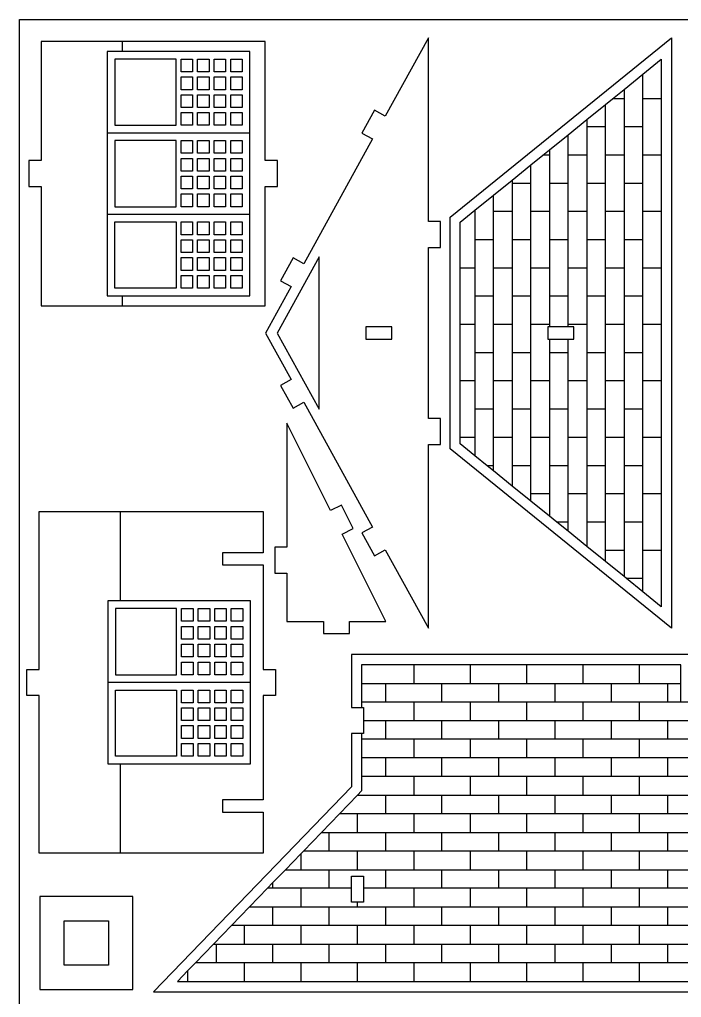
# Model space of a CAD drawing. Extents: x -198 to 352, y -124 to 271.
# Drawn here: x -198.3 to -35.5, y 30.2 to 270.7 of the extents above; entities that cross this region are included whole.
import ezdxf

# ---------------------------------------------------------------- set-up
doc = ezdxf.new("R2010")
doc.units = 0
doc.header["$MEASUREMENT"] = 0
doc.layers.get('0').update_dxf_attribs({"linetype": 'CONTINUOUS'})
doc.layers.add('ENGRAVING', color=1, linetype='CONTINUOUS')

msp = doc.modelspace()

# ---------------------------------------------------------------- linework, layer by layer
for points in [[(-198.26, -124.26), (-198.26, 270.69), (352.25, 270.69), (352.25, -124.26)], [(-192.95, 200.3), (-172.93, 200.3), (-137.85, 200.3), (-137.85, 229.6), (-134.85, 229.6), (-134.85, 236.01), (-137.85, 236.01), (-137.85, 265.31), (-172.93, 265.31), (-192.95, 265.31), (-192.95, 236.01), (-195.95, 236.01), (-195.95, 229.6), (-192.95, 229.6)], [(-97.73, 121.02), (-97.73, 166.21), (-94.73, 166.21), (-94.73, 172.62), (-97.73, 172.62), (-97.73, 214.6), (-94.73, 214.6), (-94.73, 221.01), (-97.73, 221.01), (-97.73, 266.2), (-108.35, 246.94), (-110.98, 248.39), (-114.08, 242.78), (-111.45, 241.33), (-128.38, 210.64), (-131.01, 212.09), (-134.1, 206.48), (-131.48, 205.03), (-137.78, 193.61), (-131.48, 182.19), (-134.1, 180.74), (-131.01, 175.13), (-128.38, 176.57), (-111.45, 145.89), (-114.08, 144.44), (-110.98, 138.83), (-108.35, 140.28)], [(-92.4, 165.15), (-92.4, 222.07), (-37.96, 266.2), (-37.96, 121.02)], [(-174.8, 244.69), (-159.79, 244.69), (-159.79, 260.96), (-174.8, 260.96)], [(-158.53, 257.83), (-158.53, 260.96), (-155.72, 260.96), (-155.72, 257.83)], [(-154.47, 257.83), (-154.47, 260.96), (-151.65, 260.96), (-151.65, 257.83)], [(-150.4, 257.83), (-150.4, 260.96), (-147.58, 260.96), (-147.58, 257.83)], [(-146.33, 257.83), (-146.33, 260.96), (-143.51, 260.96), (-143.51, 257.83)], [(-158.53, 253.45), (-158.53, 256.58), (-155.72, 256.58), (-155.72, 253.45)], [(-154.47, 253.45), (-154.47, 256.58), (-151.65, 256.58), (-151.65, 253.45)], [(-150.4, 253.45), (-150.4, 256.58), (-147.58, 256.58), (-147.58, 253.45)], [(-146.33, 253.45), (-146.33, 256.58), (-143.51, 256.58), (-143.51, 253.45)], [(-158.53, 249.07), (-158.53, 252.2), (-155.72, 252.2), (-155.72, 249.07)], [(-154.47, 249.07), (-154.47, 252.2), (-151.65, 252.2), (-151.65, 249.07)], [(-150.4, 249.07), (-150.4, 252.2), (-147.58, 252.2), (-147.58, 249.07)], [(-146.33, 249.07), (-146.33, 252.2), (-143.51, 252.2), (-143.51, 249.07)], [(-158.53, 244.69), (-158.53, 247.82), (-155.72, 247.82), (-155.72, 244.69)], [(-154.47, 244.69), (-154.47, 247.82), (-151.65, 247.82), (-151.65, 244.69)], [(-150.4, 244.69), (-150.4, 247.82), (-147.58, 247.82), (-147.58, 244.69)], [(-146.33, 244.69), (-146.33, 247.82), (-143.51, 247.82), (-143.51, 244.69)], [(-159.79, 224.67), (-159.79, 240.94), (-174.8, 240.94), (-174.8, 224.67)], [(-158.53, 237.81), (-158.53, 240.94), (-155.72, 240.94), (-155.72, 237.81)], [(-154.47, 240.94), (-151.65, 240.94), (-151.65, 237.81), (-154.47, 237.81)], [(-150.4, 237.81), (-150.4, 240.94), (-147.58, 240.94), (-147.58, 237.81)], [(-146.33, 237.81), (-146.33, 240.94), (-143.51, 240.94), (-143.51, 237.81)], [(-158.53, 233.43), (-158.53, 236.56), (-155.72, 236.56), (-155.72, 233.43)], [(-154.47, 233.43), (-154.47, 236.56), (-151.65, 236.56), (-151.65, 233.43)], [(-150.4, 233.43), (-150.4, 236.56), (-147.58, 236.56), (-147.58, 233.43)], [(-146.33, 233.43), (-146.33, 236.56), (-143.51, 236.56), (-143.51, 233.43)], [(-158.53, 229.05), (-158.53, 232.18), (-155.72, 232.18), (-155.72, 229.05)], [(-154.47, 229.05), (-154.47, 232.18), (-151.65, 232.18), (-151.65, 229.05)], [(-150.4, 229.05), (-150.4, 232.18), (-147.58, 232.18), (-147.58, 229.05)], [(-146.33, 229.05), (-146.33, 232.18), (-143.51, 232.18), (-143.51, 229.05)], [(-158.53, 224.67), (-158.53, 227.8), (-155.72, 227.8), (-155.72, 224.67)], [(-154.47, 224.67), (-154.47, 227.8), (-151.65, 227.8), (-151.65, 224.67)], [(-150.4, 224.67), (-150.4, 227.8), (-147.58, 227.8), (-147.58, 224.67)], [(-146.33, 224.67), (-146.33, 227.8), (-143.51, 227.8), (-143.51, 224.67)], [(-174.8, 204.64), (-174.8, 220.91), (-159.79, 220.91), (-159.79, 204.64)], [(-155.72, 220.91), (-155.72, 217.78), (-158.53, 217.78), (-158.53, 220.91)], [(-154.47, 217.78), (-154.47, 220.91), (-151.65, 220.91), (-151.65, 217.78)], [(-150.4, 217.78), (-150.4, 220.91), (-147.58, 220.91), (-147.58, 217.78)], [(-146.33, 220.91), (-143.51, 220.91), (-143.51, 217.78), (-146.33, 217.78)], [(-158.53, 213.4), (-158.53, 216.53), (-155.72, 216.53), (-155.72, 213.4)], [(-154.47, 213.4), (-154.47, 216.53), (-151.65, 216.53), (-151.65, 213.4)], [(-150.4, 213.4), (-150.4, 216.53), (-147.58, 216.53), (-147.58, 213.4)], [(-146.33, 213.4), (-146.33, 216.53), (-143.51, 216.53), (-143.51, 213.4)], [(-158.53, 209.02), (-158.53, 212.15), (-155.72, 212.15), (-155.72, 209.02)], [(-154.47, 209.02), (-154.47, 212.15), (-151.65, 212.15), (-151.65, 209.02)], [(-150.4, 209.02), (-150.4, 212.15), (-147.58, 212.15), (-147.58, 209.02)], [(-146.33, 209.02), (-146.33, 212.15), (-143.51, 212.15), (-143.51, 209.02)], [(-158.53, 204.64), (-158.53, 207.77), (-155.72, 207.77), (-155.72, 204.64)], [(-154.47, 204.64), (-154.47, 207.77), (-151.65, 207.77), (-151.65, 204.64)], [(-150.4, 204.64), (-150.4, 207.77), (-147.58, 207.77), (-147.58, 204.64)], [(-146.33, 204.64), (-146.33, 207.77), (-143.51, 207.77), (-143.51, 204.64)], [(-113.11, 192.11), (-106.7, 192.11), (-106.7, 195.11), (-113.11, 195.11)], [(-68.38, 192.11), (-67.95, 192.11), (-63.37, 192.11), (-61.98, 192.11), (-61.98, 195.11), (-63.37, 195.11), (-67.95, 195.11), (-68.38, 195.11)], [(-123.54, 119.7), (-117.14, 119.7), (-117.14, 122.7), (-108.17, 122.7), (-118.91, 144.18), (-116.22, 145.53), (-119.09, 151.26), (-121.77, 149.92), (-132.52, 171.4), (-132.52, 140.98), (-135.52, 140.98), (-135.52, 134.57), (-132.52, 134.57), (-132.52, 122.7), (-123.54, 122.7)], [(-193.44, 65.67), (-193.44, 104.49), (-196.44, 104.49), (-196.44, 110.89), (-193.44, 110.89), (-193.44, 149.71), (-173.41, 149.71), (-138.34, 149.71), (-138.34, 139.59), (-148.37, 139.59), (-148.37, 136.59), (-138.34, 136.59), (-138.34, 110.89), (-135.34, 110.89), (-135.34, 104.49), (-138.34, 104.49), (-138.34, 78.79), (-148.37, 78.79), (-148.37, 75.79), (-138.34, 75.79), (-138.34, 65.67), (-173.41, 65.67)], [(-174.67, 125.84), (-174.67, 109.57), (-159.65, 109.57), (-159.65, 125.84)], [(-158.4, 122.71), (-158.4, 125.84), (-155.58, 125.84), (-155.58, 122.71)], [(-154.33, 122.71), (-154.33, 125.84), (-151.51, 125.84), (-151.51, 122.71)], [(-150.26, 122.71), (-150.26, 125.84), (-147.44, 125.84), (-147.44, 122.71)], [(-146.19, 122.71), (-146.19, 125.84), (-143.38, 125.84), (-143.38, 122.71)], [(-158.4, 118.33), (-158.4, 121.46), (-155.58, 121.46), (-155.58, 118.33)], [(-154.33, 118.33), (-154.33, 121.46), (-151.51, 121.46), (-151.51, 118.33)], [(-150.26, 118.33), (-150.26, 121.46), (-147.44, 121.46), (-147.44, 118.33)], [(-146.19, 118.33), (-146.19, 121.46), (-143.38, 121.46), (-143.38, 118.33)], [(-158.4, 113.95), (-158.4, 117.08), (-155.58, 117.08), (-155.58, 113.95)], [(-154.33, 113.95), (-154.33, 117.08), (-151.51, 117.08), (-151.51, 113.95)], [(-150.26, 113.95), (-150.26, 117.08), (-147.44, 117.08), (-147.44, 113.95)], [(-146.19, 113.95), (-146.19, 117.08), (-143.38, 117.08), (-143.38, 113.95)], [(-165.36, 31.63), (114.99, 31.63), (66.29, 82.04), (66.29, 95.08), (63.79, 95.08), (63.29, 95.08), (63.29, 98.29), (63.29, 101.49), (63.79, 101.49), (66.29, 101.49), (66.29, 114.54), (-116.66, 114.54), (-116.66, 101.49), (-114.16, 101.49), (-113.66, 101.49), (-113.66, 98.29), (-113.66, 95.08), (-114.16, 95.08), (-116.66, 95.08), (-116.66, 82.04)], [(-158.4, 109.57), (-158.4, 112.7), (-155.58, 112.7), (-155.58, 109.57)], [(-154.33, 109.57), (-154.33, 112.7), (-151.51, 112.7), (-151.51, 109.57)], [(-150.26, 109.57), (-150.26, 112.7), (-147.44, 112.7), (-147.44, 109.57)], [(-146.19, 109.57), (-146.19, 112.7), (-143.38, 112.7), (-143.38, 109.57)], [(-174.67, 89.54), (-174.67, 105.81), (-159.65, 105.81), (-159.65, 89.54)], [(-158.4, 102.68), (-158.4, 105.81), (-155.58, 105.81), (-155.58, 102.68)], [(-154.33, 102.68), (-154.33, 105.81), (-151.51, 105.81), (-151.51, 102.68)], [(-150.26, 102.68), (-150.26, 105.81), (-147.44, 105.81), (-147.44, 102.68)], [(-146.19, 102.68), (-146.19, 105.81), (-143.38, 105.81), (-143.38, 102.68)], [(-158.4, 98.3), (-158.4, 101.43), (-155.58, 101.43), (-155.58, 98.3)], [(-154.33, 98.3), (-154.33, 101.43), (-151.51, 101.43), (-151.51, 98.3)], [(-150.26, 98.3), (-150.26, 101.43), (-147.44, 101.43), (-147.44, 98.3)], [(-146.19, 98.3), (-146.19, 101.43), (-143.38, 101.43), (-143.38, 98.3)], [(-158.4, 93.92), (-158.4, 97.05), (-155.58, 97.05), (-155.58, 93.92)], [(-154.33, 93.92), (-154.33, 97.05), (-151.51, 97.05), (-151.51, 93.92)], [(-150.26, 93.92), (-150.26, 97.05), (-147.44, 97.05), (-147.44, 93.92)], [(-146.19, 93.92), (-146.19, 97.05), (-143.38, 97.05), (-143.38, 93.92)], [(-158.4, 89.54), (-158.4, 92.67), (-155.58, 92.67), (-155.58, 89.54)], [(-154.33, 89.54), (-154.33, 92.67), (-151.51, 92.67), (-151.51, 89.54)], [(-150.26, 89.54), (-150.26, 92.67), (-147.44, 92.67), (-147.44, 89.54)], [(-146.19, 89.54), (-146.19, 92.67), (-143.38, 92.67), (-143.38, 89.54)], [(-116.66, 53.63), (-116.66, 57.05), (-116.66, 60.04), (-113.66, 60.04), (-113.66, 57.05), (-113.66, 53.63), (-115.23, 53.63)], [(-193.26, 32.19), (-170.38, 32.19), (-170.38, 55.07), (-193.26, 55.07)], [(-187.26, 38.19), (-187.26, 49.07), (-176.38, 49.07), (-176.38, 38.19)]]:
    msp.add_lwpolyline(points, close=True)
at = {"layer": 'ENGRAVING'}
for points in [[(-172.93, 262.84), (-172.93, 265.31)], [(-176.68, 262.84), (-176.68, 242.81)], [(-172.93, 262.84), (-176.68, 262.84)], [(-141.64, 262.84), (-172.93, 262.84)], [(-141.64, 242.81), (-141.64, 262.84)], [(-45.04, 257.23), (-40.46, 260.95)], [(-40.46, 260.95), (-40.46, 251.23)], [(-49.62, 253.52), (-45.04, 257.23)], [(-45.04, 251.23), (-45.04, 257.23)], [(-52.46, 251.23), (-49.62, 253.52)], [(-49.62, 253.52), (-49.62, 251.23)], [(-54.21, 249.81), (-52.46, 251.23)], [(-49.62, 251.23), (-52.46, 251.23)], [(-49.62, 251.23), (-49.62, 244.28)], [(-45.04, 244.28), (-45.04, 251.23)], [(-40.46, 251.23), (-45.04, 251.23)], [(-40.46, 251.23), (-40.46, 237.34)], [(-58.79, 246.09), (-54.21, 249.81)], [(-54.21, 244.28), (-54.21, 249.81)], [(-63.37, 242.38), (-58.79, 246.09)], [(-58.79, 246.09), (-58.79, 244.28)], [(-58.79, 244.28), (-58.79, 237.34)], [(-54.21, 244.28), (-58.79, 244.28)], [(-49.62, 237.34), (-54.21, 237.34), (-54.21, 244.28)], [(-49.62, 244.28), (-49.62, 237.34)], [(-45.04, 244.28), (-49.62, 244.28)], [(-45.04, 237.34), (-45.04, 244.28)], [(-176.68, 242.81), (-141.64, 242.81)], [(-176.68, 242.81), (-176.68, 222.79)], [(-141.64, 222.79), (-141.64, 242.81)], [(-67.95, 238.66), (-63.37, 242.38)], [(-63.37, 237.34), (-63.37, 242.38)], [(-69.58, 237.34), (-67.95, 238.66)], [(-67.95, 238.66), (-67.95, 237.34)], [(-72.54, 234.95), (-69.58, 237.34)], [(-67.95, 237.34), (-69.58, 237.34)], [(-67.95, 237.34), (-67.95, 230.4)], [(-63.37, 230.4), (-63.37, 237.34)], [(-58.79, 237.34), (-63.37, 237.34)], [(-58.79, 237.34), (-58.79, 230.4)], [(-54.21, 230.4), (-54.21, 237.34)], [(-49.62, 237.34), (-49.62, 230.4)], [(-45.04, 230.4), (-45.04, 237.34)], [(-40.46, 237.34), (-45.04, 237.34)], [(-40.46, 237.34), (-40.46, 223.46)], [(-77.12, 231.23), (-72.54, 234.95)], [(-72.54, 230.4), (-72.54, 234.95)], [(-81.7, 227.52), (-77.12, 231.23)], [(-77.12, 231.23), (-77.12, 230.4), (-77.12, 223.46)], [(-72.54, 230.4), (-77.12, 230.4)], [(-67.95, 223.46), (-72.54, 223.46), (-72.54, 230.4)], [(-63.37, 230.4), (-67.95, 230.4)], [(-67.95, 230.4), (-67.95, 223.46)], [(-63.37, 223.46), (-63.37, 230.4)], [(-58.79, 230.4), (-58.79, 223.46)], [(-54.21, 230.4), (-58.79, 230.4)], [(-54.21, 223.46), (-54.21, 230.4)], [(-49.62, 230.4), (-49.62, 223.46)], [(-45.04, 230.4), (-49.62, 230.4)], [(-45.04, 223.46), (-45.04, 230.4)], [(-86.28, 223.81), (-81.7, 227.52)], [(-81.7, 223.46), (-81.7, 227.52)], [(-89.9, 220.87), (-86.28, 223.81)], [(-86.28, 223.81), (-86.28, 216.52)], [(-141.64, 222.79), (-176.68, 222.79)], [(-176.68, 222.79), (-176.68, 202.76)], [(-176.68, 202.76), (-172.93, 202.76), (-141.64, 202.76), (-141.64, 222.79)], [(-81.7, 209.57), (-81.7, 216.52), (-81.7, 223.46)], [(-77.12, 223.46), (-81.7, 223.46)], [(-77.12, 223.46), (-77.12, 216.52)], [(-72.54, 209.57), (-72.54, 216.52), (-72.54, 223.46)], [(-67.95, 223.46), (-67.95, 216.52)], [(-63.37, 216.52), (-63.37, 223.46)], [(-58.79, 223.46), (-63.37, 223.46)], [(-58.79, 223.46), (-58.79, 216.52)], [(-54.21, 216.52), (-54.21, 223.46)], [(-49.62, 223.46), (-54.21, 223.46)], [(-49.62, 223.46), (-49.62, 216.52)], [(-45.04, 216.52), (-45.04, 223.46)], [(-40.46, 223.46), (-45.04, 223.46)], [(-40.46, 223.46), (-40.46, 209.57)], [(-89.9, 209.57), (-89.9, 220.87)], [(-81.7, 216.52), (-86.28, 216.52)], [(-86.28, 216.52), (-86.28, 209.57)], [(-77.12, 216.52), (-77.12, 209.57)], [(-72.54, 216.52), (-77.12, 216.52)], [(-67.95, 216.52), (-67.95, 209.57)], [(-63.37, 216.52), (-67.95, 216.52)], [(-63.37, 209.57), (-63.37, 216.52)], [(-58.79, 216.52), (-58.79, 209.57)], [(-54.21, 216.52), (-58.79, 216.52)], [(-54.21, 209.57), (-54.21, 216.52)], [(-49.62, 216.52), (-49.62, 209.57), (-54.21, 209.57)], [(-45.04, 216.52), (-49.62, 216.52)], [(-45.04, 209.57), (-45.04, 216.52)], [(-89.9, 195.69), (-89.9, 209.57)], [(-86.28, 209.57), (-89.9, 209.57)], [(-86.28, 209.57), (-86.28, 202.63), (-86.28, 195.69)], [(-77.12, 209.57), (-81.7, 209.57)], [(-77.12, 202.63), (-77.12, 195.69), (-81.7, 195.69), (-81.7, 202.63), (-81.7, 209.57)], [(-77.12, 209.57), (-77.12, 202.63)], [(-67.95, 202.63), (-67.95, 195.69), (-72.54, 195.69), (-72.54, 202.63), (-72.54, 209.57)], [(-67.95, 209.57), (-72.54, 209.57)], [(-67.95, 209.57), (-67.95, 202.63)], [(-63.37, 202.63), (-63.37, 209.57)], [(-58.79, 209.57), (-63.37, 209.57)], [(-58.79, 209.57), (-58.79, 202.63)], [(-54.21, 202.63), (-54.21, 209.57)], [(-49.62, 209.57), (-49.62, 202.63)], [(-45.04, 202.63), (-45.04, 209.57)], [(-40.46, 209.57), (-45.04, 209.57)], [(-40.46, 209.57), (-40.46, 195.69)], [(-172.93, 200.3), (-172.93, 202.76)], [(-81.7, 202.63), (-86.28, 202.63)], [(-72.54, 202.63), (-77.12, 202.63)], [(-63.37, 202.63), (-67.95, 202.63)], [(-58.79, 195.69), (-63.37, 195.69), (-63.37, 202.63)], [(-54.21, 202.63), (-58.79, 202.63)], [(-58.79, 202.63), (-58.79, 195.69)], [(-54.21, 195.69), (-54.21, 202.63)], [(-49.62, 202.63), (-49.62, 195.69)], [(-45.04, 202.63), (-49.62, 202.63)], [(-45.04, 195.69), (-45.04, 202.63)], [(-89.9, 181.81), (-89.9, 195.69)], [(-86.28, 195.69), (-89.9, 195.69)], [(-86.28, 195.69), (-86.28, 188.75), (-86.28, 181.81)], [(-77.12, 188.75), (-77.12, 181.81), (-81.7, 181.81), (-81.7, 188.75), (-81.7, 195.69)], [(-77.12, 195.69), (-77.12, 188.75)], [(-67.95, 188.75), (-67.95, 181.81), (-72.54, 181.81), (-72.54, 188.75), (-72.54, 195.69)], [(-67.95, 195.69), (-67.95, 195.11)], [(-63.37, 195.11), (-63.37, 195.69)], [(-58.79, 195.69), (-58.79, 188.75)], [(-54.21, 188.75), (-54.21, 195.69)], [(-49.62, 195.69), (-54.21, 195.69)], [(-49.62, 195.69), (-49.62, 188.75)], [(-45.04, 188.75), (-45.04, 195.69)], [(-40.46, 195.69), (-45.04, 195.69)], [(-40.46, 195.69), (-40.46, 181.81)], [(-67.95, 192.11), (-67.95, 188.75)], [(-63.37, 188.75), (-63.37, 192.11)], [(-81.7, 188.75), (-86.28, 188.75)], [(-72.54, 188.75), (-77.12, 188.75)], [(-63.37, 188.75), (-67.95, 188.75)], [(-58.79, 181.81), (-63.37, 181.81), (-63.37, 188.75)], [(-54.21, 188.75), (-58.79, 188.75)], [(-58.79, 188.75), (-58.79, 181.81)], [(-49.62, 188.75), (-49.62, 181.81), (-54.21, 181.81), (-54.21, 188.75)], [(-45.04, 188.75), (-49.62, 188.75)], [(-40.46, 181.81), (-45.04, 181.81), (-45.04, 188.75)], [(-89.9, 167.92), (-89.9, 181.81)], [(-86.28, 181.81), (-89.9, 181.81)], [(-86.28, 181.81), (-86.28, 174.86)], [(-81.7, 167.92), (-81.7, 174.86), (-81.7, 181.81)], [(-77.12, 181.81), (-77.12, 174.86)], [(-67.95, 167.92), (-72.54, 167.92), (-72.54, 174.86), (-72.54, 181.81)], [(-67.95, 181.81), (-67.95, 174.86)], [(-63.37, 174.86), (-63.37, 181.81)], [(-58.79, 181.81), (-58.79, 174.86)], [(-54.21, 174.86), (-54.21, 181.81)], [(-49.62, 181.81), (-49.62, 174.86)], [(-45.04, 174.86), (-45.04, 181.81)], [(-40.46, 181.81), (-40.46, 167.92)], [(-86.28, 174.86), (-86.28, 167.92)], [(-81.7, 174.86), (-86.28, 174.86)], [(-77.12, 174.86), (-77.12, 167.92)], [(-72.54, 174.86), (-77.12, 174.86)], [(-67.95, 174.86), (-67.95, 167.92)], [(-63.37, 174.86), (-67.95, 174.86)], [(-63.37, 167.92), (-63.37, 174.86)], [(-58.79, 174.86), (-58.79, 167.92)], [(-54.21, 174.86), (-58.79, 174.86)], [(-54.21, 167.92), (-54.21, 174.86)], [(-49.62, 174.86), (-49.62, 167.92)], [(-45.04, 174.86), (-49.62, 174.86)], [(-45.04, 167.92), (-45.04, 174.86)], [(-89.9, 166.34), (-89.9, 167.92)], [(-86.28, 167.92), (-89.9, 167.92)], [(-86.28, 163.41), (-89.9, 166.34)], [(-86.28, 167.92), (-86.28, 163.41)], [(-81.7, 159.7), (-81.7, 160.98), (-81.7, 167.92)], [(-77.12, 167.92), (-81.7, 167.92)], [(-77.12, 167.92), (-77.12, 160.98)], [(-72.54, 160.98), (-72.54, 167.92)], [(-67.95, 167.92), (-67.95, 160.98)], [(-58.79, 154.04), (-63.37, 154.04), (-63.37, 160.98), (-63.37, 167.92)], [(-58.79, 167.92), (-63.37, 167.92)], [(-58.79, 167.92), (-58.79, 160.98)], [(-49.62, 160.98), (-49.62, 154.04), (-54.21, 154.04), (-54.21, 160.98), (-54.21, 167.92)], [(-49.62, 167.92), (-54.21, 167.92)], [(-49.62, 167.92), (-49.62, 160.98)], [(-40.46, 154.04), (-45.04, 154.04), (-45.04, 160.98), (-45.04, 167.92)], [(-40.46, 167.92), (-45.04, 167.92)], [(-40.46, 167.92), (-40.46, 154.04)], [(-83.28, 160.98), (-86.28, 163.41)], [(-81.7, 159.7), (-83.28, 160.98)], [(-81.7, 160.98), (-83.28, 160.98)], [(-77.12, 155.98), (-81.7, 159.7)], [(-77.12, 160.98), (-77.12, 155.98)], [(-72.54, 160.98), (-77.12, 160.98)], [(-72.54, 154.04), (-72.54, 160.98)], [(-63.37, 160.98), (-67.95, 160.98)], [(-67.95, 160.98), (-67.95, 154.04)], [(-54.21, 160.98), (-58.79, 160.98)], [(-58.79, 160.98), (-58.79, 154.04)], [(-45.04, 160.98), (-49.62, 160.98)], [(-72.54, 152.27), (-77.12, 155.98)], [(-72.54, 152.27), (-72.54, 154.04)], [(-67.95, 154.04), (-72.54, 154.04)], [(-67.95, 154.04), (-67.95, 148.56)], [(-63.37, 147.1), (-63.37, 154.04)], [(-58.79, 154.04), (-58.79, 147.1)], [(-54.21, 147.1), (-54.21, 154.04)], [(-49.62, 154.04), (-49.62, 147.1)], [(-45.04, 147.1), (-45.04, 154.04)], [(-40.46, 154.04), (-40.46, 140.15)], [(-67.95, 148.56), (-72.54, 152.27)], [(-173.41, 127.71), (-173.41, 149.71)], [(-66.15, 147.1), (-67.95, 148.56)], [(-63.37, 144.84), (-66.15, 147.1)], [(-63.37, 144.84), (-63.37, 147.1), (-66.15, 147.1)], [(-54.21, 147.1), (-58.79, 147.1)], [(-58.79, 147.1), (-58.79, 141.13)], [(-54.21, 140.15), (-54.21, 147.1)], [(-45.04, 147.1), (-49.62, 147.1)], [(-49.62, 147.1), (-49.62, 140.15)], [(-40.46, 140.15), (-45.04, 140.15), (-45.04, 147.1)], [(-58.79, 141.13), (-63.37, 144.84)], [(-54.21, 137.41), (-58.79, 141.13)], [(-54.21, 137.41), (-54.21, 140.15)], [(-49.62, 140.15), (-54.21, 140.15)], [(-49.62, 140.15), (-49.62, 133.7)], [(-45.04, 133.21), (-45.04, 140.15)], [(-40.46, 140.15), (-40.46, 126.27)], [(-49.62, 133.7), (-54.21, 137.41)], [(-49.02, 133.21), (-49.62, 133.7)], [(-45.04, 129.98), (-49.02, 133.21)], [(-45.04, 133.21), (-49.02, 133.21)], [(-45.04, 129.98), (-45.04, 133.21)], [(-40.46, 126.27), (-45.04, 129.98)], [(-173.41, 127.71), (-176.54, 127.71), (-176.54, 107.69)], [(-141.5, 107.69), (-141.5, 127.71), (-173.41, 127.71)], [(-101.34, 112.03), (-114.16, 112.03)], [(-114.16, 112.03), (-114.16, 107.45)], [(-87.46, 112.03), (-101.34, 112.03)], [(-101.34, 112.03), (-101.34, 107.45)], [(-73.57, 112.03), (-87.46, 112.03)], [(-87.46, 112.03), (-87.46, 107.45)], [(-59.69, 112.03), (-73.57, 112.03)], [(-73.57, 112.03), (-73.57, 107.45)], [(-45.81, 112.03), (-59.69, 112.03)], [(-59.69, 107.45), (-59.69, 112.03)], [(-45.81, 107.45), (-45.81, 112.03)], [(-35.7, 112.03), (-45.81, 112.03)], [(-35.7, 107.45), (-35.7, 112.03)], [(-176.54, 107.69), (-176.54, 87.66), (-173.41, 87.66)], [(-141.5, 107.69), (-176.54, 107.69)], [(-141.5, 87.66), (-141.5, 107.69)], [(-114.16, 107.45), (-114.16, 102.87)], [(-114.16, 107.45), (-108.28, 107.45)], [(-108.28, 107.45), (-101.34, 107.45)], [(-108.28, 107.45), (-108.28, 102.87)], [(-101.34, 107.45), (-94.4, 107.45)], [(-94.4, 107.45), (-87.46, 107.45)], [(-94.4, 102.87), (-94.4, 107.45)], [(-87.46, 107.45), (-80.52, 107.45)], [(-80.52, 107.45), (-73.57, 107.45)], [(-80.52, 107.45), (-80.52, 102.87)], [(-73.57, 107.45), (-66.63, 107.45)], [(-66.63, 107.45), (-66.63, 102.87)], [(-66.63, 107.45), (-59.69, 107.45), (-52.75, 107.45)], [(-52.75, 102.87), (-52.75, 107.45)], [(-52.75, 107.45), (-45.81, 107.45)], [(-45.81, 107.45), (-38.86, 107.45)], [(-38.86, 107.45), (-35.7, 107.45)], [(-38.86, 102.87), (-38.86, 107.45)], [(-35.7, 102.87), (-35.7, 107.45)], [(-114.16, 102.87), (-108.28, 102.87)], [(-114.16, 102.87), (-114.16, 101.49)], [(-108.28, 102.87), (-101.34, 102.87)], [(-101.34, 102.87), (-101.34, 98.29)], [(-101.34, 102.87), (-94.4, 102.87), (-87.46, 102.87), (-87.46, 98.29)], [(-87.46, 102.87), (-80.52, 102.87), (-73.57, 102.87), (-73.57, 98.29)], [(-73.57, 102.87), (-66.63, 102.87)], [(-66.63, 102.87), (-59.69, 102.87)], [(-59.69, 102.87), (-52.75, 102.87)], [(-59.69, 98.29), (-59.69, 102.87)], [(-52.75, 102.87), (-45.81, 102.87)], [(-45.81, 98.29), (-45.81, 102.87), (-38.86, 102.87), (-35.7, 102.87)], [(-35.7, 102.87), (-31.92, 102.87)], [(-113.66, 98.29), (-108.28, 98.29)], [(-108.28, 98.29), (-108.28, 93.7)], [(-108.28, 98.29), (-101.34, 98.29)], [(-101.34, 98.29), (-94.4, 98.29)], [(-94.4, 98.29), (-87.46, 98.29)], [(-94.4, 93.7), (-94.4, 98.29)], [(-87.46, 98.29), (-80.52, 98.29)], [(-80.52, 98.29), (-73.57, 98.29)], [(-73.57, 98.29), (-66.63, 98.29), (-66.63, 93.7), (-73.57, 93.7), (-80.52, 93.7)], [(-80.52, 98.29), (-80.52, 93.7)], [(-66.63, 98.29), (-59.69, 98.29)], [(-59.69, 98.29), (-52.75, 98.29)], [(-52.75, 98.29), (-45.81, 98.29)], [(-52.75, 93.7), (-52.75, 98.29)], [(-45.81, 98.29), (-38.86, 98.29)], [(-38.86, 98.29), (-31.92, 98.29)], [(-38.86, 93.7), (-38.86, 98.29)], [(-114.16, 95.08), (-114.16, 93.7)], [(-114.16, 93.7), (-114.16, 89.12)], [(-108.28, 93.7), (-114.16, 93.7)], [(-101.34, 93.7), (-101.34, 89.12), (-108.28, 89.12), (-114.16, 89.12)], [(-94.4, 93.7), (-101.34, 93.7), (-108.28, 93.7)], [(-87.46, 93.7), (-94.4, 93.7)], [(-80.52, 93.7), (-87.46, 93.7)], [(-87.46, 93.7), (-87.46, 89.12)], [(-73.57, 93.7), (-73.57, 89.12)], [(-59.69, 93.7), (-66.63, 93.7)], [(-52.75, 93.7), (-59.69, 93.7)], [(-59.69, 89.12), (-59.69, 93.7)], [(-45.81, 93.7), (-52.75, 93.7)], [(-31.92, 89.12), (-38.86, 89.12), (-45.81, 89.12), (-45.81, 93.7)], [(-38.86, 93.7), (-45.81, 93.7)], [(-31.92, 93.7), (-38.86, 93.7)], [(-114.16, 89.12), (-114.16, 84.54)], [(-108.28, 89.12), (-108.28, 84.54), (-114.16, 84.54)], [(-94.4, 89.12), (-101.34, 89.12)], [(-87.46, 89.12), (-94.4, 89.12)], [(-80.52, 89.12), (-80.52, 84.54), (-87.46, 84.54), (-94.4, 84.54), (-94.4, 89.12)], [(-80.52, 89.12), (-87.46, 89.12)], [(-73.57, 89.12), (-80.52, 89.12)], [(-66.63, 89.12), (-73.57, 89.12)], [(-59.69, 89.12), (-66.63, 89.12)], [(-66.63, 89.12), (-66.63, 84.54)], [(-52.75, 89.12), (-59.69, 89.12)], [(-52.75, 84.54), (-52.75, 89.12)], [(-45.81, 89.12), (-52.75, 89.12)], [(-24.98, 84.54), (-31.92, 84.54), (-38.86, 84.54), (-38.86, 89.12)], [(-173.41, 87.66), (-141.5, 87.66)], [(-173.41, 65.67), (-173.41, 87.66)], [(-114.16, 84.54), (-114.16, 81.02)], [(-101.34, 84.54), (-108.28, 84.54)], [(-101.34, 84.54), (-101.34, 79.96)], [(-94.4, 84.54), (-101.34, 84.54)], [(-87.46, 84.54), (-87.46, 79.96)], [(-73.57, 84.54), (-80.52, 84.54)], [(-73.57, 84.54), (-73.57, 79.96)], [(-66.63, 84.54), (-73.57, 84.54)], [(-59.69, 84.54), (-66.63, 84.54)], [(-59.69, 79.96), (-59.69, 84.54)], [(-52.75, 84.54), (-59.69, 84.54)], [(-45.81, 84.54), (-52.75, 84.54)], [(-45.81, 79.96), (-45.81, 84.54)], [(-38.86, 84.54), (-45.81, 84.54)], [(-115.19, 79.96), (-119.62, 75.38)], [(-115.19, 79.96), (-108.28, 79.96), (-108.28, 75.38), (-115.23, 75.38), (-119.62, 75.38)], [(-114.16, 81.02), (-115.19, 79.96)], [(-108.28, 79.96), (-101.34, 79.96)], [(-101.34, 79.96), (-94.4, 79.96)], [(-94.4, 79.96), (-87.46, 79.96)], [(-94.4, 75.38), (-94.4, 79.96)], [(-80.52, 79.96), (-80.52, 75.38), (-87.46, 75.38), (-94.4, 75.38)], [(-87.46, 79.96), (-80.52, 79.96)], [(-80.52, 79.96), (-73.57, 79.96)], [(-73.57, 79.96), (-66.63, 79.96)], [(-66.63, 79.96), (-59.69, 79.96)], [(-66.63, 79.96), (-66.63, 75.38)], [(-59.69, 79.96), (-52.75, 79.96)], [(-52.75, 79.96), (-45.81, 79.96)], [(-52.75, 75.38), (-52.75, 79.96)], [(-45.81, 79.96), (-38.86, 79.96)], [(-31.92, 75.38), (-38.86, 75.38), (-38.86, 79.96), (-31.92, 79.96), (-24.98, 79.96)], [(-119.62, 75.38), (-124.04, 70.79)], [(-115.23, 75.38), (-115.23, 70.79)], [(-101.34, 75.38), (-108.28, 75.38)], [(-101.34, 75.38), (-101.34, 70.79)], [(-94.4, 75.38), (-101.34, 75.38)], [(-87.46, 75.38), (-87.46, 70.79)], [(-73.57, 75.38), (-80.52, 75.38)], [(-66.63, 75.38), (-73.57, 75.38)], [(-73.57, 75.38), (-73.57, 70.79)], [(-59.69, 75.38), (-66.63, 75.38)], [(-59.69, 70.79), (-59.69, 75.38)], [(-52.75, 75.38), (-59.69, 75.38)], [(-45.81, 75.38), (-52.75, 75.38)], [(-45.81, 70.79), (-45.81, 75.38)], [(-38.86, 75.38), (-45.81, 75.38)], [(-124.04, 70.79), (-128.47, 66.21)], [(-124.04, 70.79), (-122.17, 70.79)], [(-122.17, 66.21), (-122.17, 70.79)], [(-122.17, 70.79), (-115.23, 70.79)], [(-115.23, 70.79), (-108.28, 70.79)], [(-108.28, 70.79), (-101.34, 70.79), (-94.4, 70.79)], [(-108.28, 70.79), (-108.28, 66.21)], [(-94.4, 66.21), (-94.4, 70.79)], [(-94.4, 70.79), (-87.46, 70.79), (-80.52, 70.79)], [(-80.52, 70.79), (-73.57, 70.79), (-66.63, 70.79)], [(-80.52, 70.79), (-80.52, 66.21)], [(-66.63, 70.79), (-66.63, 66.21)], [(-66.63, 70.79), (-59.69, 70.79), (-52.75, 70.79)], [(-52.75, 66.21), (-52.75, 70.79)], [(-52.75, 70.79), (-45.81, 70.79), (-38.86, 70.79)], [(-38.86, 66.21), (-38.86, 70.79)], [(-38.86, 70.79), (-31.92, 70.79)], [(-129.11, 65.55), (-132.9, 61.63)], [(-128.47, 66.21), (-129.11, 65.55)], [(-129.11, 65.55), (-129.11, 61.63)], [(-122.17, 66.21), (-128.47, 66.21)], [(-115.23, 66.21), (-122.17, 66.21)], [(-108.28, 66.21), (-115.23, 66.21)], [(-115.23, 66.21), (-115.23, 61.63)], [(-101.34, 66.21), (-108.28, 66.21)], [(-101.34, 66.21), (-101.34, 61.63)], [(-94.4, 66.21), (-101.34, 66.21)], [(-87.46, 66.21), (-94.4, 66.21)], [(-87.46, 66.21), (-87.46, 61.63)], [(-80.52, 66.21), (-87.46, 66.21)], [(-66.63, 66.21), (-73.57, 66.21), (-80.52, 66.21)], [(-73.57, 66.21), (-73.57, 61.63)], [(-52.75, 66.21), (-59.69, 66.21), (-66.63, 66.21)], [(-59.69, 61.63), (-59.69, 66.21)], [(-38.86, 66.21), (-45.81, 66.21), (-52.75, 66.21)], [(-45.81, 61.63), (-45.81, 66.21)], [(-31.92, 66.21), (-38.86, 66.21)], [(-132.9, 61.63), (-136.05, 58.36)], [(-132.9, 61.63), (-129.11, 61.63)], [(-129.11, 61.63), (-122.17, 61.63)], [(-122.17, 57.05), (-122.17, 61.63)], [(-122.17, 61.63), (-115.23, 61.63)], [(-115.23, 61.63), (-108.28, 61.63)], [(-108.28, 61.63), (-101.34, 61.63)], [(-108.28, 61.63), (-108.28, 57.05)], [(-101.34, 61.63), (-94.4, 61.63)], [(-94.4, 61.63), (-87.46, 61.63)], [(-94.4, 57.05), (-94.4, 61.63)], [(-87.46, 61.63), (-80.52, 61.63)], [(-80.52, 61.63), (-73.57, 61.63)], [(-80.52, 61.63), (-80.52, 57.05)], [(-73.57, 61.63), (-66.63, 61.63)], [(-66.63, 61.63), (-66.63, 57.05)], [(-66.63, 61.63), (-59.69, 61.63), (-52.75, 61.63)], [(-52.75, 57.05), (-52.75, 61.63)], [(-52.75, 61.63), (-45.81, 61.63)], [(-45.81, 61.63), (-38.86, 61.63)], [(-38.86, 57.05), (-38.86, 61.63)], [(-38.86, 61.63), (-31.92, 61.63)], [(-136.05, 58.36), (-137.32, 57.05)], [(-136.05, 58.36), (-136.05, 57.05)], [(-137.32, 57.05), (-141.75, 52.46)], [(-136.05, 57.05), (-137.32, 57.05)], [(-129.11, 57.05), (-136.05, 57.05)], [(-122.17, 57.05), (-129.11, 57.05)], [(-129.11, 57.05), (-129.11, 52.46)], [(-116.66, 57.05), (-122.17, 57.05)], [(-108.28, 57.05), (-113.66, 57.05)], [(-101.34, 57.05), (-108.28, 57.05)], [(-101.34, 57.05), (-101.34, 52.46)], [(-94.4, 57.05), (-101.34, 57.05)], [(-87.46, 57.05), (-94.4, 57.05)], [(-87.46, 57.05), (-87.46, 52.46)], [(-80.52, 57.05), (-87.46, 57.05)], [(-73.57, 57.05), (-80.52, 57.05)], [(-73.57, 57.05), (-73.57, 52.46)], [(-66.63, 57.05), (-73.57, 57.05)], [(-52.75, 57.05), (-59.69, 57.05), (-66.63, 57.05)], [(-59.69, 52.46), (-59.69, 57.05)], [(-45.81, 57.05), (-52.75, 57.05)], [(-45.81, 52.46), (-45.81, 57.05)], [(-38.86, 57.05), (-45.81, 57.05)], [(-31.92, 57.05), (-38.86, 57.05)], [(-115.23, 53.63), (-115.23, 52.46)], [(-141.75, 52.46), (-146.18, 47.88)], [(-141.75, 52.46), (-136.05, 52.46)], [(-136.05, 52.46), (-129.11, 52.46)], [(-136.05, 52.46), (-136.05, 47.88)], [(-129.11, 52.46), (-122.17, 52.46)], [(-122.17, 47.88), (-122.17, 52.46)], [(-122.17, 52.46), (-115.23, 52.46)], [(-115.23, 52.46), (-108.28, 52.46)], [(-108.28, 52.46), (-101.34, 52.46)], [(-108.28, 52.46), (-108.28, 47.88)], [(-101.34, 52.46), (-94.4, 52.46)], [(-94.4, 52.46), (-87.46, 52.46)], [(-94.4, 47.88), (-94.4, 52.46)], [(-87.46, 52.46), (-80.52, 52.46)], [(-80.52, 52.46), (-73.57, 52.46)], [(-80.52, 52.46), (-80.52, 47.88)], [(-73.57, 52.46), (-66.63, 52.46)], [(-66.63, 52.46), (-66.63, 47.88)], [(-66.63, 52.46), (-59.69, 52.46)], [(-59.69, 52.46), (-52.75, 52.46)], [(-38.86, 47.88), (-45.81, 47.88), (-52.75, 47.88), (-52.75, 52.46), (-45.81, 52.46), (-38.86, 52.46)], [(-24.98, 47.88), (-31.92, 47.88), (-38.86, 47.88), (-38.86, 52.46), (-31.92, 52.46), (-24.98, 52.46)], [(-146.18, 47.88), (-150.61, 43.3)], [(-142.99, 47.88), (-146.18, 47.88)], [(-142.99, 47.88), (-142.99, 43.3)], [(-136.05, 47.88), (-142.99, 47.88)], [(-129.11, 47.88), (-136.05, 47.88)], [(-122.17, 47.88), (-129.11, 47.88)], [(-129.11, 47.88), (-129.11, 43.3)], [(-115.23, 47.88), (-122.17, 47.88)], [(-108.28, 47.88), (-115.23, 47.88)], [(-115.23, 47.88), (-115.23, 43.3)], [(-101.34, 47.88), (-108.28, 47.88)], [(-101.34, 47.88), (-101.34, 43.3)], [(-94.4, 47.88), (-101.34, 47.88)], [(-87.46, 47.88), (-94.4, 47.88)], [(-80.52, 47.88), (-87.46, 47.88)], [(-87.46, 47.88), (-87.46, 43.3)], [(-73.57, 47.88), (-80.52, 47.88)], [(-73.57, 47.88), (-73.57, 43.3)], [(-66.63, 47.88), (-73.57, 47.88)], [(-59.69, 47.88), (-66.63, 47.88)], [(-59.69, 43.3), (-59.69, 47.88)], [(-52.75, 47.88), (-59.69, 47.88)], [(-45.81, 43.3), (-45.81, 47.88)], [(-149.94, 43.3), (-149.94, 38.72), (-155.03, 38.72)], [(-150.61, 43.3), (-155.03, 38.72)], [(-150.61, 43.3), (-149.94, 43.3)], [(-149.94, 43.3), (-142.99, 43.3)], [(-142.99, 43.3), (-136.05, 43.3)], [(-136.05, 43.3), (-129.11, 43.3), (-122.17, 43.3)], [(-136.05, 43.3), (-136.05, 38.72)], [(-122.17, 38.72), (-122.17, 43.3)], [(-122.17, 43.3), (-115.23, 43.3)], [(-115.23, 43.3), (-108.28, 43.3)], [(-108.28, 43.3), (-101.34, 43.3)], [(-108.28, 43.3), (-108.28, 38.72)], [(-101.34, 43.3), (-94.4, 43.3)], [(-94.4, 43.3), (-87.46, 43.3)], [(-87.46, 38.72), (-94.4, 38.72), (-94.4, 43.3)], [(-87.46, 43.3), (-80.52, 43.3)], [(-80.52, 43.3), (-73.57, 43.3)], [(-80.52, 43.3), (-80.52, 38.72)], [(-73.57, 43.3), (-66.63, 43.3)], [(-66.63, 43.3), (-59.69, 43.3)], [(-66.63, 43.3), (-66.63, 38.72)], [(-59.69, 43.3), (-52.75, 43.3)], [(-52.75, 43.3), (-45.81, 43.3)], [(-52.75, 38.72), (-52.75, 43.3)], [(-45.81, 43.3), (-38.86, 43.3)], [(-24.98, 38.72), (-31.92, 38.72), (-38.86, 38.72), (-38.86, 43.3), (-31.92, 43.3), (-24.98, 43.3)], [(-155.03, 38.72), (-156.88, 36.81)], [(-142.99, 38.72), (-149.94, 38.72)], [(-142.99, 38.72), (-142.99, 34.13)], [(-136.05, 38.72), (-142.99, 38.72)], [(-129.11, 38.72), (-136.05, 38.72)], [(-129.11, 38.72), (-129.11, 34.13)], [(-122.17, 38.72), (-129.11, 38.72)], [(-115.23, 38.72), (-122.17, 38.72)], [(-115.23, 38.72), (-115.23, 34.13)], [(-108.28, 38.72), (-115.23, 38.72)], [(-101.34, 38.72), (-108.28, 38.72)], [(-101.34, 38.72), (-101.34, 34.13)], [(-94.4, 38.72), (-101.34, 38.72)], [(-80.52, 38.72), (-87.46, 38.72)], [(-87.46, 38.72), (-87.46, 34.13)], [(-73.57, 38.72), (-80.52, 38.72)], [(-73.57, 38.72), (-73.57, 34.13)], [(-66.63, 38.72), (-73.57, 38.72)], [(-59.69, 38.72), (-66.63, 38.72)], [(-59.69, 34.13), (-59.69, 38.72)], [(-52.75, 38.72), (-59.69, 38.72)], [(-45.81, 38.72), (-52.75, 38.72)], [(-45.81, 34.13), (-45.81, 38.72)], [(-38.86, 38.72), (-45.81, 38.72)], [(-156.88, 36.81), (-159.46, 34.13)], [(-156.88, 34.13), (-156.88, 36.81)], [(-159.46, 34.13), (-156.88, 34.13)], [(-156.88, 34.13), (-142.99, 34.13)], [(-142.99, 34.13), (-129.11, 34.13)], [(-129.11, 34.13), (-115.23, 34.13)], [(-115.23, 34.13), (-101.34, 34.13)], [(-101.34, 34.13), (-87.46, 34.13)], [(-87.46, 34.13), (-73.57, 34.13)], [(-73.57, 34.13), (-59.69, 34.13)], [(-59.69, 34.13), (-45.81, 34.13)], [(-45.81, 34.13), (-31.92, 34.13)]]:
    msp.add_lwpolyline(points, dxfattribs=at)
msp.add_lwpolyline([(-124.58, 212.35), (-134.92, 193.61), (-124.58, 174.87)], close=True, dxfattribs=at)

doc.saveas('drawing.dxf')
